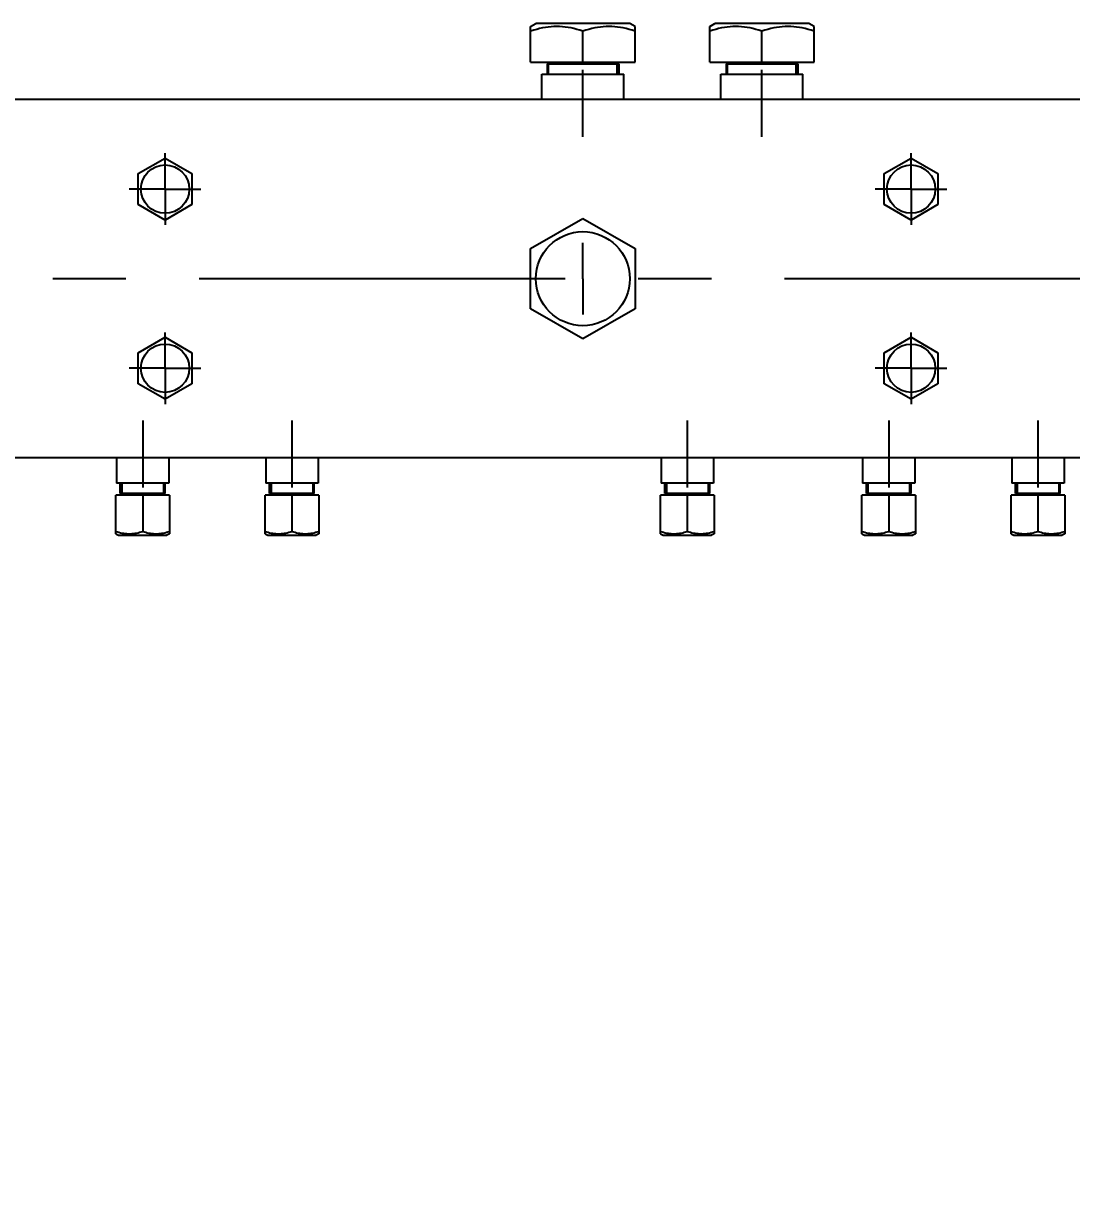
# Model space of a CAD drawing. Header units: millimetres. Extents: x 0 to 1189, y 0 to 841.
# Drawn here: x 804.8 to 875.1, y 674.3 to 753 of the extents above; entities that cross this region are included whole.
import ezdxf

# ---------------------------------------------------------------- set-up
doc = ezdxf.new("R2010")
doc.units = ezdxf.units.MM
doc.header["$LTSCALE"] = 65.395
doc.linetypes.add('CENTER', pattern=[0.6, 0.375, -0.075, 0.075, -0.075])
doc.layers.get('0').update_dxf_attribs({"linetype": 'CONTINUOUS'})
doc.layers.add('ALL_AXIS', color=7, linetype='CONTINUOUS')
doc.layers.add('ALL_DIMENSIONS', color=7, linetype='CONTINUOUS')
doc.styles.get("Standard").update_dxf_attribs({"font": 'txt', "width": 0.7})
doc.dimstyles.new('DIMSTYLE_1', dxfattribs={"dimtxt": 3.5, "dimasz": 3, "dimexe": 0.18, "dimexo": 0.0625, "dimgap": 0.09, "dimtad": 1, "dimdec": 5, "dimlfac": 10, "dimdsep": 46, "dimtxsty": 'STANDARD', "dimblk": '_FILLED', "dimblk1": '_FILLED', "dimblk2": '_FILLED', "dimcen": 0.09, "dimadec": 0, "dimazin": 0, "dimtp": 2, "dimtm": 2, "dimtfac": 1, "dimtdec": 5, "dimtofl": 0, "dimtmove": 0, "dimatfit": 3, "dimldrblk": '_FILLED', "dimfxl": 1, "dimtolj": 1, "dimarcsym": 0})

# ---------------------------------------------------------------- blocks, each defined once
blk = doc.blocks.new('_FILLED')
at = {"color": 0, "linetype": 'BYBLOCK'}
blk.add_solid([(0, 0), (-1, 0.167), (-1, -0.167)], dxfattribs=at)
blk = doc.blocks.new('*D0')
at = {"layer": 'ALL_DIMENSIONS', "color": 2, "linetype": 'CONTINUOUS'}
for p, q in [((27.718, 722.401), (27.718, 595.901)), ((1064.818, 722.401), (1064.818, 612.208)), ((1064.818, 601.929), (1064.818, 595.901)), ((27.718, 597.901), (546.268, 597.901)), ((1064.818, 597.901), (546.268, 597.901))]:
    blk.add_line(p, q, dxfattribs=at)
at = {"layer": 'ALL_DIMENSIONS', "color": 2, "linetype": 'CONTINUOUS', "xscale": 3, "yscale": 3, "zscale": 3, "rotation": 180}
blk.add_blockref('_FILLED', (27.718, 597.901), dxfattribs=at)
at = {"layer": 'ALL_DIMENSIONS', "color": 2, "linetype": 'CONTINUOUS', "xscale": 3, "yscale": 3, "zscale": 3}
blk.add_blockref('_FILLED', (1064.818, 597.901), dxfattribs=at)
blk = doc.blocks.new('*D7')
at = {"layer": 'ALL_DIMENSIONS', "color": 2, "linetype": 'CONTINUOUS'}
for p, q in [((27.718, 722.401), (27.718, 587.901)), ((1127.218, 613.901), (1127.218, 587.901)), ((27.718, 589.901), (577.468, 589.901)), ((1127.218, 589.901), (577.468, 589.901))]:
    blk.add_line(p, q, dxfattribs=at)
at = {"layer": 'ALL_DIMENSIONS', "color": 2, "linetype": 'CONTINUOUS', "xscale": 3, "yscale": 3, "zscale": 3, "rotation": 180}
blk.add_blockref('_FILLED', (27.718, 589.901), dxfattribs=at)
at = {"layer": 'ALL_DIMENSIONS', "color": 2, "linetype": 'CONTINUOUS', "xscale": 3, "yscale": 3, "zscale": 3}
blk.add_blockref('_FILLED', (1127.218, 589.901), dxfattribs=at)
blk = doc.blocks.new('*D8')
at = {"layer": 'ALL_DIMENSIONS', "color": 2, "linetype": 'CONTINUOUS'}
for p, q in [((27.718, 722.401), (27.718, 578.96)), ((1151.568, 722.551), (1151.568, 578.96)), ((27.718, 580.96), (589.643, 580.96)), ((1151.568, 580.96), (589.643, 580.96))]:
    blk.add_line(p, q, dxfattribs=at)
at = {"layer": 'ALL_DIMENSIONS', "color": 2, "linetype": 'CONTINUOUS', "xscale": 3, "yscale": 3, "zscale": 3, "rotation": 180}
blk.add_blockref('_FILLED', (27.718, 580.96), dxfattribs=at)
at = {"layer": 'ALL_DIMENSIONS', "color": 2, "linetype": 'CONTINUOUS', "xscale": 3, "yscale": 3, "zscale": 3}
blk.add_blockref('_FILLED', (1151.568, 580.96), dxfattribs=at)

msp = doc.modelspace()

# ---------------------------------------------------------------- linework, layer by layer
at = {"color": 7, "linetype": 'CONTINUOUS'}
for p, q in [((838.8181797, 750.4007175), (845.8181797, 750.4007175)), ((844.7181797, 750.3007175), (839.9181797, 750.3007175)), ((850.8181797, 750.4007175), (857.8181797, 750.4007175)), ((856.7181797, 750.3007175), (851.9181797, 750.3007175)), ((880.5181797, 747.9007175), (768.3181797, 747.9007175)), ((880.5181797, 723.9007175), (768.3181797, 723.9007175)), ((814.6181797, 721.4007175), (811.0181797, 721.4007175)), ((814.3181797, 721.5007175), (811.3181797, 721.5007175)), ((824.6181797, 721.4007175), (821.0181797, 721.4007175)), ((824.3181797, 721.5007175), (821.3181797, 721.5007175)), ((851.1181797, 721.4007175), (847.5181797, 721.4007175)), ((850.8181797, 721.5007175), (847.8181797, 721.5007175)), ((864.6181797, 721.4007175), (861.0181797, 721.4007175)), ((864.3181797, 721.5007175), (861.3181797, 721.5007175)), ((874.6181797, 721.4007175), (871.0181797, 721.4007175)), ((874.3181797, 721.5007175), (871.3181797, 721.5007175))]:
    msp.add_line(p, q, dxfattribs=at)
at = {"color": 2, "linetype": 'CONTINUOUS'}
for p, q in [((840.0181797, 749.6007175), (840.0181797, 750.3007175)), ((844.6181797, 749.6007175), (844.6181797, 750.3007175)), ((852.0181797, 749.6007175), (852.0181797, 750.3007175)), ((856.6181797, 749.6007175), (856.6181797, 750.3007175)), ((811.4181797, 722.2007175), (811.4181797, 721.5007175)), ((814.2181797, 722.2007175), (814.2181797, 721.5007175)), ((821.4181797, 722.2007175), (821.4181797, 721.5007175)), ((824.2181797, 722.2007175), (824.2181797, 721.5007175)), ((847.9181797, 722.2007175), (847.9181797, 721.5007175)), ((850.7181797, 722.2007175), (850.7181797, 721.5007175)), ((861.4181797, 722.2007175), (861.4181797, 721.5007175)), ((864.2181797, 722.2007175), (864.2181797, 721.5007175)), ((871.4181797, 722.2007175), (871.4181797, 721.5007175)), ((874.2181797, 722.2007175), (874.2181797, 721.5007175))]:
    msp.add_line(p, q, dxfattribs=at)
at = {"layer": 'ALL_AXIS', "color": 7, "linetype": 'CONTINUOUS'}
for p, q in [((838.8181797, 752.7986449), (839.1681797, 753.0007175)), ((838.8181797, 750.4007175), (838.8181797, 752.7986449)), ((845.4681797, 753.0007175), (839.1681797, 753.0007175)), ((845.8181797, 752.7986449), (845.4681797, 753.0007175)), ((845.8181797, 750.4007175), (845.8181797, 752.7986449)), ((850.8181797, 752.7986449), (851.1681797, 753.0007175)), ((850.8181797, 750.4007175), (850.8181797, 752.7986449)), ((857.4681797, 753.0007175), (851.1681797, 753.0007175)), ((857.8181797, 752.7986449), (857.4681797, 753.0007175)), ((857.8181797, 750.4007175), (857.8181797, 752.7986449)), ((842.3181797, 750.4007175), (842.3181797, 752.4860375)), ((854.3181797, 750.4007175), (854.3181797, 752.4860375)), ((839.9181797, 750.3007175), (844.7181797, 750.3007175)), ((839.9181797, 750.3007175), (839.9181797, 749.6007175)), ((840.0181797, 750.3007175), (840.0181797, 750.4007175)), ((844.6181797, 750.3007175), (844.6181797, 750.4007175)), ((844.7181797, 750.3007175), (844.7181797, 749.6007175)), ((851.9181797, 750.3007175), (856.7181797, 750.3007175)), ((851.9181797, 750.3007175), (851.9181797, 749.6007175)), ((852.0181797, 750.3007175), (852.0181797, 750.4007175)), ((856.6181797, 750.3007175), (856.6181797, 750.4007175)), ((856.7181797, 750.3007175), (856.7181797, 749.6007175)), ((839.5681797, 749.6007175), (845.0681797, 749.6007175)), ((839.5681797, 747.9007175), (839.5681797, 749.6007175)), ((845.0681797, 747.9007175), (845.0681797, 749.6007175)), ((851.5681797, 749.6007175), (857.0681797, 749.6007175)), ((851.5681797, 747.9007175), (851.5681797, 749.6007175)), ((857.0681797, 747.9007175), (857.0681797, 749.6007175)), ((812.5181797, 742.9399479), (814.3181797, 743.9791784)), ((814.3181797, 743.9791784), (816.1181797, 742.9399479)), ((862.5181797, 742.9399479), (864.3181797, 743.9791784)), ((864.3181797, 743.9791784), (866.1181797, 742.9399479)), ((812.5181797, 740.861487), (812.5181797, 742.9399479)), ((816.1181797, 742.9399479), (816.1181797, 740.861487)), ((862.5181797, 740.861487), (862.5181797, 742.9399479)), ((866.1181797, 742.9399479), (866.1181797, 740.861487)), ((814.3181797, 739.8222565), (812.5181797, 740.861487)), ((816.1181797, 740.861487), (814.3181797, 739.8222565)), ((864.3181797, 739.8222565), (862.5181797, 740.861487)), ((866.1181797, 740.861487), (864.3181797, 739.8222565)), ((838.8181797, 737.9214434), (842.3181797, 739.9421693)), ((842.3181797, 739.9421693), (845.8181797, 737.9214434)), ((838.8181797, 733.8799915), (838.8181797, 737.9214434)), ((845.8181797, 737.9214434), (845.8181797, 733.8799915)), ((842.3181797, 731.8592656), (838.8181797, 733.8799915)), ((845.8181797, 733.8799915), (842.3181797, 731.8592656)), ((812.5181797, 730.9399479), (814.3181797, 731.9791784)), ((814.3181797, 731.9791784), (816.1181797, 730.9399479)), ((862.5181797, 730.9399479), (864.3181797, 731.9791784)), ((864.3181797, 731.9791784), (866.1181797, 730.9399479)), ((812.5181797, 728.861487), (812.5181797, 730.9399479)), ((816.1181797, 730.9399479), (816.1181797, 728.861487)), ((862.5181797, 728.861487), (862.5181797, 730.9399479)), ((866.1181797, 730.9399479), (866.1181797, 728.861487)), ((814.3181797, 727.8222565), (812.5181797, 728.861487)), ((816.1181797, 728.861487), (814.3181797, 727.8222565)), ((864.3181797, 727.8222565), (862.5181797, 728.861487)), ((866.1181797, 728.861487), (864.3181797, 727.8222565)), ((811.0681797, 723.9007175), (811.0681797, 722.2007175)), ((814.5681797, 723.9007175), (814.5681797, 722.2007175)), ((821.0681797, 723.9007175), (821.0681797, 722.2007175)), ((824.5681797, 723.9007175), (824.5681797, 722.2007175)), ((847.5681797, 723.9007175), (847.5681797, 722.2007175)), ((851.0681797, 723.9007175), (851.0681797, 722.2007175)), ((861.0681797, 723.9007175), (861.0681797, 722.2007175)), ((864.5681797, 723.9007175), (864.5681797, 722.2007175)), ((871.0681797, 723.9007175), (871.0681797, 722.2007175)), ((874.5681797, 723.9007175), (874.5681797, 722.2007175)), ((814.5681797, 722.2007175), (811.0681797, 722.2007175)), ((811.3181797, 721.5007175), (811.3181797, 722.2007175)), ((814.3181797, 721.5007175), (814.3181797, 722.2007175)), ((824.5681797, 722.2007175), (821.0681797, 722.2007175)), ((821.3181797, 721.5007175), (821.3181797, 722.2007175)), ((824.3181797, 721.5007175), (824.3181797, 722.2007175)), ((851.0681797, 722.2007175), (847.5681797, 722.2007175)), ((847.8181797, 721.5007175), (847.8181797, 722.2007175)), ((850.8181797, 721.5007175), (850.8181797, 722.2007175)), ((864.5681797, 722.2007175), (861.0681797, 722.2007175)), ((861.3181797, 721.5007175), (861.3181797, 722.2007175)), ((864.3181797, 721.5007175), (864.3181797, 722.2007175)), ((874.5681797, 722.2007175), (871.0681797, 722.2007175)), ((871.3181797, 721.5007175), (871.3181797, 722.2007175)), ((874.3181797, 721.5007175), (874.3181797, 722.2007175)), ((811.0181797, 718.8046405), (811.0181797, 721.4007175)), ((814.3181797, 721.5007175), (811.3181797, 721.5007175)), ((811.4181797, 721.5007175), (811.4181797, 721.4007175)), ((812.8181797, 721.4007175), (812.8181797, 718.96541)), ((814.2181797, 721.5007175), (814.2181797, 721.4007175)), ((814.6181797, 721.4007175), (814.6181797, 718.8046405)), ((821.0181797, 718.8046405), (821.0181797, 721.4007175)), ((824.3181797, 721.5007175), (821.3181797, 721.5007175)), ((821.4181797, 721.5007175), (821.4181797, 721.4007175)), ((822.8181797, 721.4007175), (822.8181797, 718.96541)), ((824.2181797, 721.5007175), (824.2181797, 721.4007175)), ((824.6181797, 721.4007175), (824.6181797, 718.8046405)), ((847.5181797, 718.8046405), (847.5181797, 721.4007175)), ((850.8181797, 721.5007175), (847.8181797, 721.5007175)), ((847.9181797, 721.5007175), (847.9181797, 721.4007175)), ((849.3181797, 721.4007175), (849.3181797, 718.96541)), ((850.7181797, 721.5007175), (850.7181797, 721.4007175)), ((851.1181797, 721.4007175), (851.1181797, 718.8046405)), ((861.0181797, 718.8046405), (861.0181797, 721.4007175)), ((864.3181797, 721.5007175), (861.3181797, 721.5007175)), ((861.4181797, 721.5007175), (861.4181797, 721.4007175)), ((862.8181797, 721.4007175), (862.8181797, 718.96541)), ((864.2181797, 721.5007175), (864.2181797, 721.4007175)), ((864.6181797, 721.4007175), (864.6181797, 718.8046405)), ((871.0181797, 718.8046405), (871.0181797, 721.4007175)), ((874.3181797, 721.5007175), (871.3181797, 721.5007175)), ((871.4181797, 721.5007175), (871.4181797, 721.4007175)), ((872.8181797, 721.4007175), (872.8181797, 718.96541)), ((874.2181797, 721.5007175), (874.2181797, 721.4007175)), ((874.6181797, 721.4007175), (874.6181797, 718.8046405)), ((811.0181797, 718.8046405), (811.1981797, 718.7007175)), ((811.1981797, 718.7007175), (814.4381797, 718.7007175)), ((814.6181797, 718.8046405), (814.4381797, 718.7007175)), ((821.0181797, 718.8046405), (821.1981797, 718.7007175)), ((821.1981797, 718.7007175), (824.4381797, 718.7007175)), ((824.6181797, 718.8046405), (824.4381797, 718.7007175)), ((847.5181797, 718.8046405), (847.6981797, 718.7007175)), ((847.6981797, 718.7007175), (850.9381797, 718.7007175)), ((851.1181797, 718.8046405), (850.9381797, 718.7007175)), ((861.0181797, 718.8046405), (861.1981797, 718.7007175)), ((861.1981797, 718.7007175), (864.4381797, 718.7007175)), ((864.6181797, 718.8046405), (864.4381797, 718.7007175)), ((871.0181797, 718.8046405), (871.1981797, 718.7007175)), ((871.1981797, 718.7007175), (874.4381797, 718.7007175)), ((874.6181797, 718.8046405), (874.4381797, 718.7007175))]:
    msp.add_line(p, q, dxfattribs=at)
at = {"layer": 'ALL_AXIS', "color": 7, "linetype": 'CENTER'}
for p, q in [((842.3181797, 745.4007175), (842.3181797, 749.9007175)), ((854.3181797, 745.4007175), (854.3181797, 749.9007175)), ((814.3181797, 741.9007175), (814.3181797, 744.3007175)), ((864.3181797, 741.9007175), (864.3181797, 744.3007175)), ((814.3181797, 741.9007175), (811.9181797, 741.9007175)), ((814.3181797, 741.9007175), (816.7181797, 741.9007175)), ((814.3181797, 741.9007175), (814.3181797, 739.5007175)), ((864.3181797, 741.9007175), (861.9181797, 741.9007175)), ((864.3181797, 741.9007175), (866.7181797, 741.9007175)), ((864.3181797, 741.9007175), (864.3181797, 739.5007175)), ((842.3181797, 735.9007175), (842.3181797, 738.3007175)), ((1155.0181797, 735.9007175), (696.7181797, 735.9007175)), ((842.3181797, 735.9007175), (842.3181797, 733.5007175)), ((814.3181797, 729.9007175), (814.3181797, 732.3007175)), ((864.3181797, 729.9007175), (864.3181797, 732.3007175)), ((814.3181797, 729.9007175), (811.9181797, 729.9007175)), ((814.3181797, 729.9007175), (816.7181797, 729.9007175)), ((814.3181797, 729.9007175), (814.3181797, 727.5007175)), ((864.3181797, 729.9007175), (861.9181797, 729.9007175)), ((864.3181797, 729.9007175), (866.7181797, 729.9007175)), ((864.3181797, 729.9007175), (864.3181797, 727.5007175)), ((812.8181797, 726.4007175), (812.8181797, 721.9007175)), ((822.8181797, 726.4007175), (822.8181797, 721.9007175)), ((849.3181797, 726.4007175), (849.3181797, 721.9007175)), ((862.8181797, 726.4007175), (862.8181797, 721.9007175)), ((872.8181797, 726.4007175), (872.8181797, 721.9007175))]:
    msp.add_line(p, q, dxfattribs=at)
at = {"layer": 'ALL_AXIS', "color": 7, "linetype": 'CONTINUOUS'}
for points in [[(842.3181797, 752.4860375), (842.1139112, 752.5511149), (841.9134717, 752.6085579), (841.717429, 752.65831), (841.5240799, 752.7005404), (841.3320205, 752.7354783), (841.1409205, 752.7628871), (840.9499712, 752.7826573), (840.7592041, 752.794636), (840.5683551, 752.7986103), (840.3775021, 752.7946505), (840.1867235, 752.7826852), (839.9957538, 752.762926), (839.8046272, 752.7355257), (839.6125235, 752.7005893), (839.4190874, 752.6583458), (839.2229579, 752.6085769), (839.0224704, 752.5511231), (838.8181797, 752.4860375)], [(845.8181797, 752.4860375), (845.6139112, 752.5511149), (845.4134717, 752.6085579), (845.217429, 752.65831), (845.0240799, 752.7005404), (844.8320205, 752.7354783), (844.6409205, 752.7628871), (844.4499712, 752.7826573), (844.2592041, 752.794636), (844.0683551, 752.7986103), (843.8775021, 752.7946505), (843.6867235, 752.7826852), (843.4957538, 752.762926), (843.3046272, 752.7355257), (843.1125235, 752.7005893), (842.9190874, 752.6583458), (842.7229579, 752.6085769), (842.5224704, 752.5511231), (842.3181797, 752.4860375)], [(854.3181797, 752.4860375), (854.1139112, 752.5511149), (853.9134717, 752.6085579), (853.717429, 752.65831), (853.5240799, 752.7005404), (853.3320205, 752.7354783), (853.1409205, 752.7628871), (852.9499712, 752.7826573), (852.7592041, 752.794636), (852.5683551, 752.7986103), (852.3775021, 752.7946505), (852.1867235, 752.7826852), (851.9957538, 752.762926), (851.8046272, 752.7355257), (851.6125235, 752.7005893), (851.4190874, 752.6583458), (851.2229579, 752.6085769), (851.0224704, 752.5511231), (850.8181797, 752.4860375)], [(857.8181797, 752.4860375), (857.6139112, 752.5511149), (857.4134717, 752.6085579), (857.217429, 752.65831), (857.0240799, 752.7005404), (856.8320205, 752.7354783), (856.6409205, 752.7628871), (856.4499712, 752.7826573), (856.2592041, 752.794636), (856.0683551, 752.7986103), (855.8775021, 752.7946505), (855.6867235, 752.7826852), (855.4957538, 752.762926), (855.3046272, 752.7355257), (855.1125235, 752.7005893), (854.9190874, 752.6583458), (854.7229579, 752.6085769), (854.5224704, 752.5511231), (854.3181797, 752.4860375)], [(811.0181797, 718.96541), (811.1232355, 718.9319407), (811.2263205, 718.9023981), (811.3271423, 718.8768115), (811.426578, 718.8550934), (811.5253504, 718.8371256), (811.6236292, 718.82303), (811.7218309, 718.8128626), (811.819939, 718.8067022), (811.9180892, 718.8046583), (812.0162414, 718.8066947), (812.1143554, 718.8128482), (812.2125674, 718.8230099), (812.3108598, 718.8371011), (812.4096547, 718.855068), (812.5091352, 718.8767928), (812.6100019, 718.9023881), (812.7131119, 718.9319363), (812.8181797, 718.96541)], [(812.8181797, 718.96541), (812.9232355, 718.9319407), (813.0263205, 718.9023981), (813.1271423, 718.8768115), (813.226578, 718.8550934), (813.3253504, 718.8371256), (813.4236292, 718.82303), (813.5218309, 718.8128626), (813.619939, 718.8067022), (813.7180892, 718.8046583), (813.8162414, 718.8066947), (813.9143554, 718.8128482), (814.0125674, 718.8230099), (814.1108598, 718.8371011), (814.2096547, 718.855068), (814.3091352, 718.8767928), (814.4100019, 718.9023881), (814.5131119, 718.9319363), (814.6181797, 718.96541)], [(821.0181797, 718.96541), (821.1232355, 718.9319407), (821.2263205, 718.9023981), (821.3271423, 718.8768115), (821.426578, 718.8550934), (821.5253504, 718.8371256), (821.6236292, 718.82303), (821.7218309, 718.8128626), (821.819939, 718.8067022), (821.9180892, 718.8046583), (822.0162414, 718.8066947), (822.1143554, 718.8128482), (822.2125674, 718.8230099), (822.3108598, 718.8371011), (822.4096547, 718.855068), (822.5091352, 718.8767928), (822.6100019, 718.9023881), (822.7131119, 718.9319363), (822.8181797, 718.96541)], [(822.8181797, 718.96541), (822.9232355, 718.9319407), (823.0263205, 718.9023981), (823.1271423, 718.8768115), (823.226578, 718.8550934), (823.3253504, 718.8371256), (823.4236292, 718.82303), (823.5218309, 718.8128626), (823.619939, 718.8067022), (823.7180892, 718.8046583), (823.8162414, 718.8066947), (823.9143554, 718.8128482), (824.0125674, 718.8230099), (824.1108598, 718.8371011), (824.2096547, 718.855068), (824.3091352, 718.8767928), (824.4100019, 718.9023881), (824.5131119, 718.9319363), (824.6181797, 718.96541)], [(847.5181797, 718.96541), (847.6232355, 718.9319407), (847.7263205, 718.9023981), (847.8271423, 718.8768115), (847.926578, 718.8550934), (848.0253504, 718.8371256), (848.1236292, 718.82303), (848.2218309, 718.8128626), (848.319939, 718.8067022), (848.4180892, 718.8046583), (848.5162414, 718.8066947), (848.6143554, 718.8128482), (848.7125674, 718.8230099), (848.8108598, 718.8371011), (848.9096547, 718.855068), (849.0091352, 718.8767928), (849.1100019, 718.9023881), (849.2131119, 718.9319363), (849.3181797, 718.96541)], [(849.3181797, 718.96541), (849.4232355, 718.9319407), (849.5263205, 718.9023981), (849.6271423, 718.8768115), (849.726578, 718.8550934), (849.8253504, 718.8371256), (849.9236292, 718.82303), (850.0218309, 718.8128626), (850.119939, 718.8067022), (850.2180892, 718.8046583), (850.3162414, 718.8066947), (850.4143554, 718.8128482), (850.5125674, 718.8230099), (850.6108598, 718.8371011), (850.7096547, 718.855068), (850.8091352, 718.8767928), (850.9100019, 718.9023881), (851.0131119, 718.9319363), (851.1181797, 718.96541)], [(861.0181797, 718.96541), (861.1232355, 718.9319407), (861.2263205, 718.9023981), (861.3271423, 718.8768115), (861.426578, 718.8550934), (861.5253504, 718.8371256), (861.6236292, 718.82303), (861.7218309, 718.8128626), (861.819939, 718.8067022), (861.9180892, 718.8046583), (862.0162414, 718.8066947), (862.1143554, 718.8128482), (862.2125674, 718.8230099), (862.3108598, 718.8371011), (862.4096547, 718.855068), (862.5091352, 718.8767928), (862.6100019, 718.9023881), (862.7131119, 718.9319363), (862.8181797, 718.96541)], [(862.8181797, 718.96541), (862.9232355, 718.9319407), (863.0263205, 718.9023981), (863.1271423, 718.8768115), (863.226578, 718.8550934), (863.3253504, 718.8371256), (863.4236292, 718.82303), (863.5218309, 718.8128626), (863.619939, 718.8067022), (863.7180892, 718.8046583), (863.8162414, 718.8066947), (863.9143554, 718.8128482), (864.0125674, 718.8230099), (864.1108598, 718.8371011), (864.2096547, 718.855068), (864.3091352, 718.8767928), (864.4100019, 718.9023881), (864.5131119, 718.9319363), (864.6181797, 718.96541)], [(871.0181797, 718.96541), (871.1232355, 718.9319407), (871.2263205, 718.9023981), (871.3271423, 718.8768115), (871.426578, 718.8550934), (871.5253504, 718.8371256), (871.6236292, 718.82303), (871.7218309, 718.8128626), (871.819939, 718.8067022), (871.9180892, 718.8046583), (872.0162414, 718.8066947), (872.1143554, 718.8128482), (872.2125674, 718.8230099), (872.3108598, 718.8371011), (872.4096547, 718.855068), (872.5091352, 718.8767928), (872.6100019, 718.9023881), (872.7131119, 718.9319363), (872.8181797, 718.96541)], [(872.8181797, 718.96541), (872.9232355, 718.9319407), (873.0263205, 718.9023981), (873.1271423, 718.8768115), (873.226578, 718.8550934), (873.3253504, 718.8371256), (873.4236292, 718.82303), (873.5218309, 718.8128626), (873.619939, 718.8067022), (873.7180892, 718.8046583), (873.8162414, 718.8066947), (873.9143554, 718.8128482), (874.0125674, 718.8230099), (874.1108598, 718.8371011), (874.2096547, 718.855068), (874.3091352, 718.8767928), (874.4100019, 718.9023881), (874.5131119, 718.9319363), (874.6181797, 718.96541)]]:
    msp.add_lwpolyline(points, dxfattribs=at)
for centre, radius in [((814.3181797, 741.9007175), 1.62), ((864.3181797, 741.9007175), 1.62), ((842.3181797, 735.9007175), 3.15), ((814.3181797, 729.9007175), 1.62), ((864.3181797, 729.9007175), 1.62)]:
    msp.add_circle(centre, radius, dxfattribs=at)

# ---------------------------------------------------------------- dimensions: what is measured, and where the dimension line sits
at = {"layer": 'ALL_DIMENSIONS', "color": 2, "linetype": 'CONTINUOUS'}
for base, p1, picture, middle in [((27.7181796641, 580.9599842335), (1151.5681796641, 722.5507174637), '*D8', (584.8807674898, 581.8349842335)), ((27.7181796641, 589.9007174637), (1127.2181796641, 613.9007174637), '*D7', (571.3431796641, 590.7757174637))]:
    dim = msp.add_linear_dim(base=base, p1=p1, p2=(27.7181796641, 722.4007174637), angle=180, dimstyle='DIMSTYLE_1', dxfattribs=at)
    dim.commit()
    dim.dimension.update_dxf_attribs({"geometry": picture, "text_midpoint": middle, "dimtype": 160})
dim = msp.add_linear_dim(base=(1064.8181796641, 597.9007174637), p1=(27.7181796641, 722.4007174637), p2=(1064.8181796641, 722.4007174637), dimstyle='DIMSTYLE_1', dxfattribs=at)
dim.commit()
dim.dimension.update_dxf_attribs({"geometry": '*D0', "text_midpoint": (540.1431796641, 598.7757174637), "dimtype": 160})

doc.saveas('drawing.dxf')
